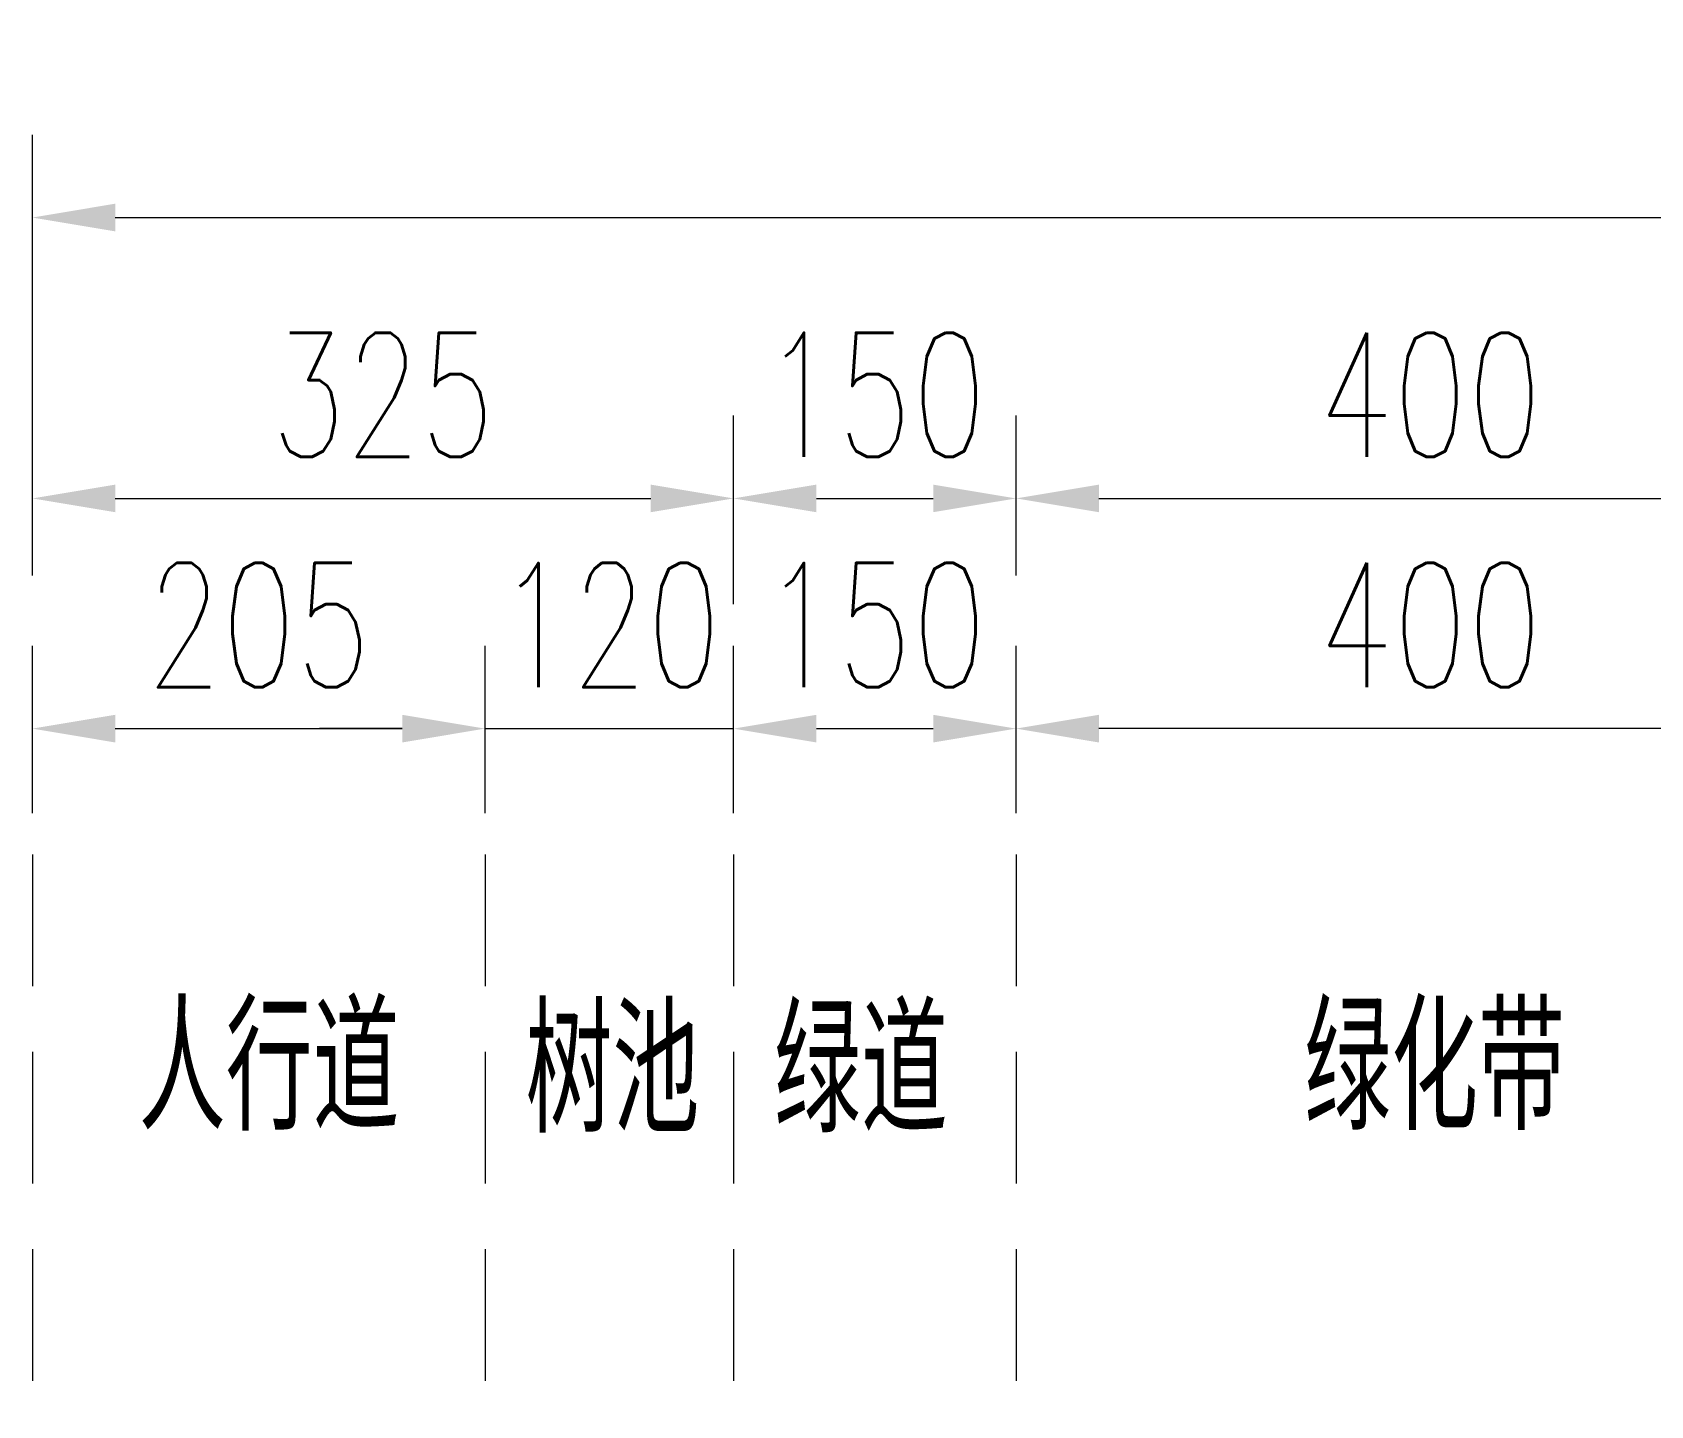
# Model space of a CAD drawing. Extents: x -1568 to -728, y -1287 to -990.
# Drawn here: x -1465.77 to -1426.7, y -1178.85 to -1145.7 of the extents above; entities that cross this region are included whole.
import ezdxf

# ---------------------------------------------------------------- set-up
doc = ezdxf.new("R2010")
doc.units = 0
doc.header["$LTSCALE"] = 5
doc.linetypes.add('DASHED', pattern=[19.05, 12.7, -6.35])
doc.layers.get('Defpoints').update_dxf_attribs({"linetype": 'CONTINUOUS'})
doc.layers.add('文字', color=7, linetype='CONTINUOUS')
doc.layers.add('标注', color=4, linetype='CONTINUOUS', lineweight=15)
doc.styles.get("Standard").update_dxf_attribs({"font": 'simplex1.shx', "width": 0.7, "bigfont": 'hztxt.shx'})
doc.dimstyles.new('比例1：200', dxfattribs={"dimtxt": 3, "dimasz": 2, "dimexe": 2, "dimexo": 1, "dimgap": 1, "dimtad": 1, "dimlfac": 20, "dimzin": 13, "dimdsep": 46, "dimtxsty": 'Standard', "dimcen": -0.09, "dimclrd": 256, "dimclre": 256, "dimclrt": 7, "dimaunit": 1, "dimadec": 0, "dimazin": 2, "dimtfac": 0.0005, "dimtix": 1, "dimtmove": 2, "dimatfit": 3, "dimfxl": 0, "dimtolj": 1, "dimtzin": 13, "dimlwd": -1, "dimlwe": -1, "dimarcsym": 0})

# ---------------------------------------------------------------- blocks, each defined once
blk = doc.blocks.new('*D21')
at = {"layer": 'Defpoints', "color": 0}
for p in [(-1448.839, -1156.953), (-1465.769, -1159.817), (-1448.839, -1160.509)]:
    blk.add_point(p, dxfattribs=at)
at = {"layer": '标注'}
for p, q in [((-1465.769, -1158.817), (-1465.769, -1154.953)), ((-1448.839, -1159.509), (-1448.839, -1154.953)), ((-1463.769, -1156.953), (-1450.839, -1156.953))]:
    blk.add_line(p, q, dxfattribs=at)
for points in [[(-1463.769, -1156.62), (-1463.769, -1157.286), (-1465.769, -1156.953)], [(-1450.839, -1156.62), (-1450.839, -1157.286), (-1448.839, -1156.953)]]:
    blk.add_solid(points, dxfattribs=at)
at = {"layer": '标注', "color": 7, "insert": (-1457.304, -1154.453), "char_height": 3, "attachment_point": 5}
blk.add_mtext('\\A1;325', dxfattribs=at)
blk = doc.blocks.new('*D22')
at = {"layer": 'Defpoints', "color": 0}
for p in [(-1422.019, -1156.953), (-1442.019, -1159.817), (-1422.019, -1159.817)]:
    blk.add_point(p, dxfattribs=at)
at = {"layer": '标注'}
for p, q in [((-1442.019, -1158.817), (-1442.019, -1154.953)), ((-1422.019, -1158.817), (-1422.019, -1154.953)), ((-1440.019, -1156.953), (-1424.019, -1156.953))]:
    blk.add_line(p, q, dxfattribs=at)
for points in [[(-1440.019, -1156.62), (-1440.019, -1157.286), (-1442.019, -1156.953)], [(-1424.019, -1156.62), (-1424.019, -1157.286), (-1422.019, -1156.953)]]:
    blk.add_solid(points, dxfattribs=at)
at = {"layer": '标注', "color": 7, "insert": (-1432.019, -1154.453), "char_height": 3, "attachment_point": 5}
blk.add_mtext('\\A1;400', dxfattribs=at)
blk = doc.blocks.new('*D26')
at = {"layer": 'Defpoints', "color": 0}
for p in [(-1240.769, -1150.174), (-1465.769, -1159.817), (-1240.769, -1159.817)]:
    blk.add_point(p, dxfattribs=at)
at = {"layer": '标注'}
for p, q in [((-1465.769, -1156.174), (-1465.769, -1148.174)), ((-1240.769, -1156.174), (-1240.769, -1148.174)), ((-1463.769, -1150.174), (-1242.769, -1150.174))]:
    blk.add_line(p, q, dxfattribs=at)
for points in [[(-1463.769, -1149.84), (-1463.769, -1150.507), (-1465.769, -1150.174)], [(-1242.769, -1149.84), (-1242.769, -1150.507), (-1240.769, -1150.174)]]:
    blk.add_solid(points, dxfattribs=at)
at = {"layer": '标注', "color": 7, "insert": (-1353.269, -1147.674), "char_height": 3, "attachment_point": 5}
blk.add_mtext('\\A1;道路总宽45m', dxfattribs=at)
blk = doc.blocks.new('*D30')
at = {"layer": 'Defpoints', "color": 0}
for p in [(-1442.019, -1156.953), (-1442.019, -1159.817), (-1448.839, -1160.509)]:
    blk.add_point(p, dxfattribs=at)
at = {"layer": '标注'}
for p, q in [((-1448.839, -1159.509), (-1448.839, -1154.953)), ((-1442.019, -1158.817), (-1442.019, -1154.953)), ((-1446.839, -1156.953), (-1444.019, -1156.953))]:
    blk.add_line(p, q, dxfattribs=at)
for points in [[(-1446.839, -1156.62), (-1446.839, -1157.286), (-1448.839, -1156.953)], [(-1444.019, -1156.62), (-1444.019, -1157.286), (-1442.019, -1156.953)]]:
    blk.add_solid(points, dxfattribs=at)
at = {"layer": '标注', "color": 7, "insert": (-1445.429, -1154.453), "char_height": 3, "attachment_point": 5}
blk.add_mtext('\\A1;150', dxfattribs=at)
blk = doc.blocks.new('*D86')
at = {"layer": 'Defpoints', "color": 0}
for p in [(-1442.019, -1162.509), (-1442.019, -1165.547), (-1422.019, -1165.547)]:
    blk.add_point(p, dxfattribs=at)
at = {"layer": '标注'}
for p, q in [((-1442.019, -1164.547), (-1442.019, -1160.509)), ((-1422.019, -1164.547), (-1422.019, -1160.509)), ((-1424.019, -1162.509), (-1440.019, -1162.509))]:
    blk.add_line(p, q, dxfattribs=at)
for points in [[(-1440.019, -1162.176), (-1440.019, -1162.843), (-1442.019, -1162.509)], [(-1424.019, -1162.176), (-1424.019, -1162.843), (-1422.019, -1162.509)]]:
    blk.add_solid(points, dxfattribs=at)
at = {"layer": '标注', "color": 7, "insert": (-1432.019, -1160.009), "char_height": 3, "attachment_point": 5}
blk.add_mtext('\\A1;400', dxfattribs=at)
blk = doc.blocks.new('*D88')
at = {"layer": 'Defpoints', "color": 0}
for p in [(-1442.019, -1162.509), (-1448.839, -1165.547), (-1442.019, -1165.547)]:
    blk.add_point(p, dxfattribs=at)
at = {"layer": '标注'}
for p, q in [((-1448.839, -1164.547), (-1448.839, -1160.509)), ((-1442.019, -1164.547), (-1442.019, -1160.509)), ((-1446.839, -1162.509), (-1444.019, -1162.509))]:
    blk.add_line(p, q, dxfattribs=at)
for points in [[(-1446.839, -1162.176), (-1446.839, -1162.843), (-1448.839, -1162.509)], [(-1444.019, -1162.176), (-1444.019, -1162.843), (-1442.019, -1162.509)]]:
    blk.add_solid(points, dxfattribs=at)
at = {"layer": '标注', "color": 7, "insert": (-1445.429, -1160.009), "char_height": 3, "attachment_point": 5}
blk.add_mtext('\\A1;150', dxfattribs=at)
blk = doc.blocks.new('*D89')
at = {"layer": 'Defpoints', "color": 0}
for p in [(-1448.839, -1162.509), (-1454.839, -1165.547), (-1448.839, -1165.547)]:
    blk.add_point(p, dxfattribs=at)
at = {"layer": '标注'}
for p, q in [((-1454.839, -1164.547), (-1454.839, -1160.509)), ((-1448.839, -1164.547), (-1448.839, -1160.509)), ((-1456.839, -1162.509), (-1458.839, -1162.509)), ((-1454.839, -1162.509), (-1448.839, -1162.509)), ((-1446.839, -1162.509), (-1444.839, -1162.509))]:
    blk.add_line(p, q, dxfattribs=at)
for points in [[(-1456.839, -1162.176), (-1456.839, -1162.843), (-1454.839, -1162.509)], [(-1446.839, -1162.176), (-1446.839, -1162.843), (-1448.839, -1162.509)]]:
    blk.add_solid(points, dxfattribs=at)
at = {"layer": '标注', "color": 7, "insert": (-1451.839, -1160.009), "char_height": 3, "attachment_point": 5}
blk.add_mtext('\\A1;120', dxfattribs=at)
blk = doc.blocks.new('*D90')
at = {"layer": 'Defpoints', "color": 0}
for p in [(-1454.839, -1162.509), (-1465.769, -1165.547), (-1454.839, -1165.547)]:
    blk.add_point(p, dxfattribs=at)
at = {"layer": '标注'}
for p, q in [((-1465.769, -1164.547), (-1465.769, -1160.509)), ((-1454.839, -1164.547), (-1454.839, -1160.509)), ((-1463.769, -1162.509), (-1456.839, -1162.509))]:
    blk.add_line(p, q, dxfattribs=at)
for points in [[(-1463.769, -1162.176), (-1463.769, -1162.843), (-1465.769, -1162.509)], [(-1456.839, -1162.176), (-1456.839, -1162.843), (-1454.839, -1162.509)]]:
    blk.add_solid(points, dxfattribs=at)
at = {"layer": '标注', "color": 7, "insert": (-1460.304, -1160.009), "char_height": 3, "attachment_point": 5}
blk.add_mtext('\\A1;205', dxfattribs=at)

msp = doc.modelspace()

# ---------------------------------------------------------------- linework, layer by layer
at = {"layer": '标注', "linetype": 'DASHED', "ltscale": 0.05}
for p, q in [((-1465.76889, -1165.54734), (-1465.76889, -1178.84886)), ((-1454.83889, -1165.54734), (-1454.83889, -1178.84886)), ((-1448.83889, -1165.54734), (-1448.83889, -1178.84886)), ((-1442.01889, -1165.54734), (-1442.01889, -1178.84886))]:
    msp.add_line(p, q, dxfattribs=at)

# ---------------------------------------------------------------- texts
at = {"layer": '文字', "width": 0.7}
for s, p in [('人行道', (-1463.20292, -1172.1981)), ('树池', (-1453.86284, -1172.26191)), ('绿道', (-1447.86284, -1172.26191)), ('绿化带', (-1435.06133, -1172.1981))]:
    msp.add_text(s, height=3, dxfattribs=at).set_placement(p)

# ---------------------------------------------------------------- dimensions: what is measured, and where the dimension line sits
at = {"layer": '标注'}
for base, p1, p2, text, picture, middle in [((-1240.76889, -1150.1735), (-1465.76889, -1159.81742), (-1240.76889, -1159.81742), '道路总宽45m', '*D26', (-1353.26889, -1147.6735)), ((-1448.83889, -1156.95295), (-1465.76889, -1159.81742), (-1448.83889, -1160.50938), '325', '*D21', (-1457.30389, -1154.45295)), ((-1442.01889, -1156.95295), (-1448.83889, -1160.50938), (-1442.01889, -1159.81742), '150', '*D30', (-1445.42889, -1154.45295)), ((-1454.83889, -1162.50938), (-1465.76889, -1165.54734), (-1454.83889, -1165.54734), '205', '*D90', (-1460.30389, -1160.00938)), ((-1442.01889, -1162.50938), (-1448.83889, -1165.54734), (-1442.01889, -1165.54734), '150', '*D88', (-1445.42889, -1160.00938))]:
    dim = msp.add_linear_dim(base=base, p1=p1, p2=p2, text=text, dimstyle='比例1：200', override={"dimtxsty": 'Standard'}, dxfattribs=at)
    dim.commit()
    dim.dimension.update_dxf_attribs({"geometry": picture, "text_midpoint": middle})
for base, p1, p2, picture, middle in [((-1422.01889, -1156.95295), (-1442.01889, -1159.81742), (-1422.01889, -1159.81742), '*D22', (-1432.01889, -1154.45295)), ((-1448.83889, -1162.50938), (-1454.83889, -1165.54734), (-1448.83889, -1165.54734), '*D89', (-1451.83889, -1160.00938))]:
    dim = msp.add_linear_dim(base=base, p1=p1, p2=p2, dimstyle='比例1：200', override={"dimtxsty": 'Standard'}, dxfattribs=at)
    dim.commit()
    dim.dimension.update_dxf_attribs({"geometry": picture, "text_midpoint": middle})
dim = msp.add_linear_dim(base=(-1442.01889, -1162.50938), p1=(-1422.01889, -1165.54734), p2=(-1442.01889, -1165.54734), angle=180, dimstyle='比例1：200', override={"dimtxsty": 'Standard'}, dxfattribs=at)
dim.commit()
dim.dimension.update_dxf_attribs({"geometry": '*D86', "text_midpoint": (-1432.01889, -1160.00938)})

doc.saveas('drawing.dxf')
